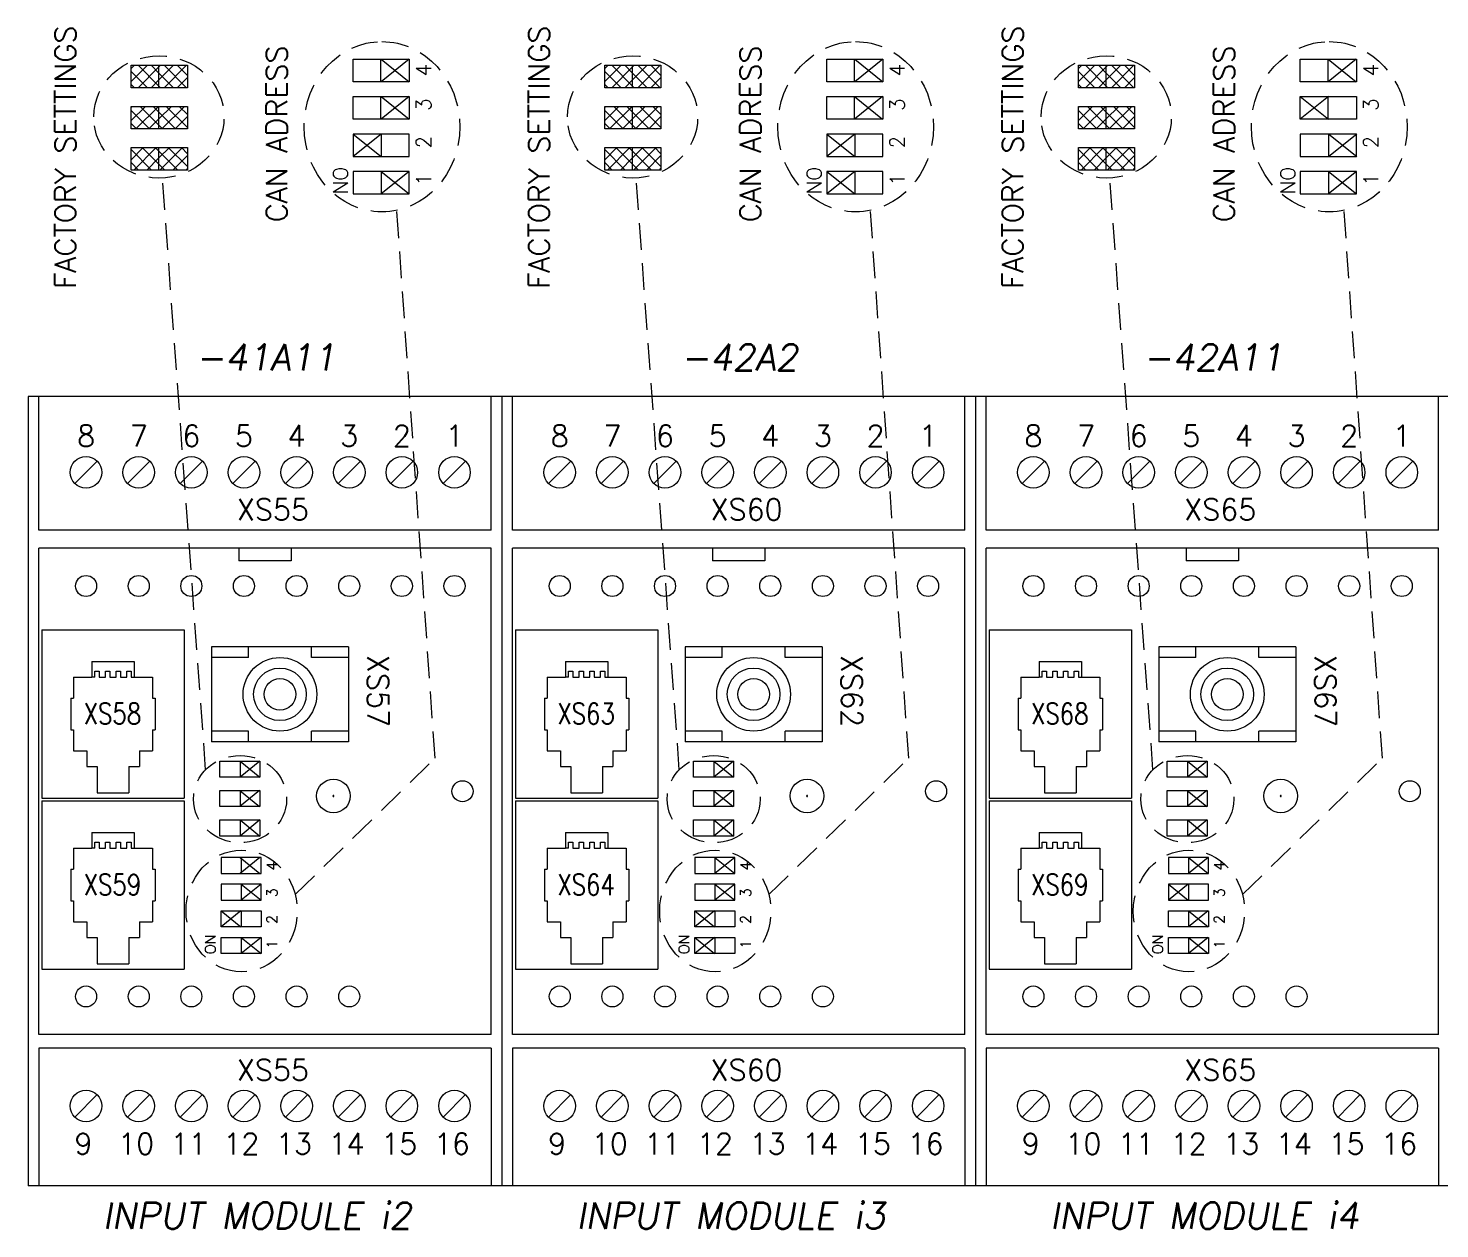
# Model space of a CAD drawing. Extents: x -2993 to 3661, y -4147 to -1441.
# Drawn here: x 510.5 to 644.6, y -3430.9 to -3316.8 of the extents above; entities that cross this region are included whole.
import ezdxf
from ezdxf.enums import TextEntityAlignment as Align

# ---------------------------------------------------------------- set-up
doc = ezdxf.new("R2010")
doc.units = 0
doc.header["$LTSCALE"] = 0.1
doc.header["$MEASUREMENT"] = 0
doc.linetypes.add('DASHED', pattern=[19.05, 12.7, -6.35])
doc.layers.get('0').update_dxf_attribs({"linetype": 'CONTINUOUS'})
doc.styles.get("Standard").update_dxf_attribs({"font": 'simplex.shx'})

msp = doc.modelspace()

# ---------------------------------------------------------------- linework, layer by layer
at = {"linetype": 'Continuous', "lineweight": 13}
for p, q in [((520.32, -3320.3), (525.65, -3320.3)), ((520.32, -3322.43), (520.32, -3320.3)), ((522.95, -3322.43), (522.95, -3320.3)), ((525.65, -3320.3), (525.65, -3322.43)), ((541.39, -3319.73), (546.73, -3319.73)), ((541.39, -3321.86), (541.39, -3319.73)), ((544.02, -3321.86), (544.02, -3319.73)), ((546.73, -3319.73), (546.73, -3321.86)), ((565.32, -3320.3), (570.65, -3320.3)), ((565.32, -3322.43), (565.32, -3320.3)), ((567.95, -3322.43), (567.95, -3320.3)), ((570.65, -3320.3), (570.65, -3322.43)), ((586.39, -3319.73), (591.73, -3319.73)), ((586.39, -3321.86), (586.39, -3319.73)), ((589.02, -3321.86), (589.02, -3319.73)), ((591.73, -3319.73), (591.73, -3321.86)), ((610.32, -3320.3), (615.65, -3320.3)), ((610.32, -3322.43), (610.32, -3320.3)), ((612.95, -3322.43), (612.95, -3320.3)), ((615.65, -3320.3), (615.65, -3322.43)), ((631.39, -3319.73), (636.73, -3319.73)), ((631.39, -3321.86), (631.39, -3319.73)), ((634.02, -3321.86), (634.02, -3319.73)), ((636.73, -3319.73), (636.73, -3321.86)), ((525.65, -3322.43), (520.32, -3322.43)), ((546.73, -3321.86), (541.39, -3321.86)), ((570.65, -3322.43), (565.32, -3322.43)), ((591.73, -3321.86), (586.39, -3321.86)), ((615.65, -3322.43), (610.32, -3322.43)), ((636.73, -3321.86), (631.39, -3321.86)), ((520.32, -3324.21), (525.65, -3324.21)), ((520.32, -3326.34), (520.32, -3324.21)), ((522.95, -3326.34), (522.95, -3324.21)), ((525.65, -3324.21), (525.65, -3326.34)), ((541.39, -3323.28), (546.73, -3323.28)), ((541.39, -3325.42), (541.39, -3323.28)), ((544.02, -3325.42), (544.02, -3323.28)), ((546.73, -3323.28), (546.73, -3325.42)), ((565.32, -3324.21), (570.65, -3324.21)), ((565.32, -3326.34), (565.32, -3324.21)), ((567.95, -3326.34), (567.95, -3324.21)), ((570.65, -3324.21), (570.65, -3326.34)), ((586.39, -3323.28), (591.73, -3323.28)), ((586.39, -3325.42), (586.39, -3323.28)), ((589.02, -3325.42), (589.02, -3323.28)), ((591.73, -3323.28), (591.73, -3325.42)), ((610.32, -3324.21), (615.65, -3324.21)), ((610.32, -3326.34), (610.32, -3324.21)), ((612.95, -3326.34), (612.95, -3324.21)), ((615.65, -3324.21), (615.65, -3326.34)), ((631.39, -3323.28), (636.73, -3323.28)), ((631.39, -3325.42), (631.39, -3323.28)), ((634.02, -3325.42), (634.02, -3323.28)), ((636.73, -3323.28), (636.73, -3325.42)), ((546.73, -3325.42), (541.39, -3325.42)), ((591.73, -3325.42), (586.39, -3325.42)), ((636.73, -3325.42), (631.39, -3325.42)), ((525.65, -3326.34), (520.32, -3326.34)), ((546.73, -3326.84), (541.39, -3326.84)), ((541.39, -3326.84), (541.39, -3328.97)), ((544.09, -3328.97), (544.09, -3326.84)), ((546.73, -3328.97), (546.73, -3326.84)), ((570.65, -3326.34), (565.32, -3326.34)), ((591.73, -3326.84), (586.39, -3326.84)), ((586.39, -3326.84), (586.39, -3328.97)), ((589.09, -3328.97), (589.09, -3326.84)), ((591.73, -3328.97), (591.73, -3326.84)), ((615.65, -3326.34), (610.32, -3326.34)), ((636.73, -3326.84), (631.39, -3326.84)), ((631.39, -3326.84), (631.39, -3328.97)), ((634.09, -3328.97), (634.09, -3326.84)), ((636.73, -3328.97), (636.73, -3326.84)), ((520.32, -3328.12), (525.65, -3328.12)), ((520.32, -3330.26), (520.32, -3328.12)), ((522.95, -3330.26), (522.95, -3328.12)), ((525.65, -3328.12), (525.65, -3330.26)), ((565.32, -3328.12), (570.65, -3328.12)), ((565.32, -3330.26), (565.32, -3328.12)), ((567.95, -3330.26), (567.95, -3328.12)), ((570.65, -3328.12), (570.65, -3330.26)), ((610.32, -3328.12), (615.65, -3328.12)), ((610.32, -3330.26), (610.32, -3328.12)), ((612.95, -3330.26), (612.95, -3328.12)), ((615.65, -3328.12), (615.65, -3330.26)), ((541.39, -3328.97), (546.73, -3328.97)), ((586.39, -3328.97), (591.73, -3328.97)), ((631.39, -3328.97), (636.73, -3328.97)), ((525.65, -3330.26), (520.32, -3330.26)), ((546.73, -3330.4), (541.39, -3330.4)), ((541.39, -3330.4), (541.39, -3332.53)), ((544.09, -3332.53), (544.09, -3330.4)), ((546.73, -3332.53), (546.73, -3330.4)), ((570.65, -3330.26), (565.32, -3330.26)), ((591.73, -3330.4), (586.39, -3330.4)), ((586.39, -3330.4), (586.39, -3332.53)), ((589.09, -3332.53), (589.09, -3330.4)), ((591.73, -3332.53), (591.73, -3330.4)), ((615.65, -3330.26), (610.32, -3330.26)), ((636.73, -3330.4), (631.39, -3330.4)), ((631.39, -3330.4), (631.39, -3332.53)), ((634.09, -3332.53), (634.09, -3330.4)), ((636.73, -3332.53), (636.73, -3330.4)), ((541.39, -3332.53), (546.73, -3332.53)), ((586.39, -3332.53), (591.73, -3332.53)), ((631.39, -3332.53), (636.73, -3332.53)), ((516.86, -3377.86), (517.27, -3377.86)), ((516.86, -3378.44), (516.86, -3377.86)), ((517.27, -3377.86), (517.27, -3378.44)), ((517.88, -3377.86), (518.29, -3377.86)), ((517.88, -3378.44), (517.88, -3377.86)), ((518.29, -3377.86), (518.29, -3378.44)), ((518.89, -3378.44), (518.89, -3377.86)), ((518.89, -3377.86), (519.3, -3377.86)), ((519.3, -3377.86), (519.3, -3378.44)), ((519.91, -3377.86), (520.32, -3377.86)), ((519.91, -3378.44), (519.91, -3377.86)), ((520.32, -3377.86), (520.32, -3378.44)), ((561.86, -3377.86), (562.27, -3377.86)), ((561.86, -3378.44), (561.86, -3377.86)), ((562.27, -3377.86), (562.27, -3378.44)), ((562.88, -3377.86), (563.29, -3377.86)), ((562.88, -3378.44), (562.88, -3377.86)), ((563.29, -3377.86), (563.29, -3378.44)), ((563.89, -3378.44), (563.89, -3377.86)), ((563.89, -3377.86), (564.3, -3377.86)), ((564.3, -3377.86), (564.3, -3378.44)), ((564.91, -3377.86), (565.32, -3377.86)), ((564.91, -3378.44), (564.91, -3377.86)), ((565.32, -3377.86), (565.32, -3378.44)), ((606.86, -3377.86), (607.27, -3377.86)), ((606.86, -3378.44), (606.86, -3377.86)), ((607.27, -3377.86), (607.27, -3378.44)), ((607.88, -3377.86), (608.29, -3377.86)), ((607.88, -3378.44), (607.88, -3377.86)), ((608.29, -3377.86), (608.29, -3378.44)), ((608.89, -3378.44), (608.89, -3377.86)), ((608.89, -3377.86), (609.3, -3377.86)), ((609.3, -3377.86), (609.3, -3378.44)), ((609.91, -3377.86), (610.32, -3377.86)), ((609.91, -3378.44), (609.91, -3377.86)), ((610.32, -3377.86), (610.32, -3378.44)), ((517.27, -3378.44), (517.88, -3378.44)), ((518.29, -3378.44), (518.89, -3378.44)), ((519.3, -3378.44), (519.91, -3378.44)), ((562.27, -3378.44), (562.88, -3378.44)), ((563.29, -3378.44), (563.89, -3378.44)), ((564.3, -3378.44), (564.91, -3378.44)), ((607.27, -3378.44), (607.88, -3378.44)), ((608.29, -3378.44), (608.89, -3378.44)), ((609.3, -3378.44), (609.91, -3378.44)), ((528.73, -3387.95), (528.73, -3386.42)), ((528.73, -3386.42), (532.54, -3386.42)), ((530.66, -3386.42), (530.66, -3387.95)), ((532.54, -3386.42), (532.54, -3387.95)), ((573.73, -3387.95), (573.73, -3386.42)), ((573.73, -3386.42), (577.54, -3386.42)), ((573.73, -3386.42), (577.54, -3386.42)), ((575.66, -3386.42), (575.66, -3387.95)), ((577.54, -3386.42), (577.54, -3387.95)), ((618.73, -3387.95), (618.73, -3386.42)), ((618.73, -3386.42), (622.54, -3386.42)), ((618.73, -3386.42), (622.54, -3386.42)), ((620.66, -3386.42), (620.66, -3387.95)), ((622.54, -3386.42), (622.54, -3387.95)), ((532.54, -3387.95), (528.73, -3387.95)), ((577.54, -3387.95), (573.73, -3387.95)), ((577.54, -3387.95), (573.73, -3387.95)), ((622.54, -3387.95), (618.73, -3387.95)), ((622.54, -3387.95), (618.73, -3387.95)), ((528.73, -3390.74), (528.73, -3389.22)), ((528.73, -3389.22), (532.54, -3389.22)), ((530.66, -3389.22), (530.66, -3390.74)), ((532.54, -3389.22), (532.54, -3390.74)), ((573.73, -3390.74), (573.73, -3389.22)), ((573.73, -3389.22), (577.54, -3389.22)), ((573.73, -3389.22), (577.54, -3389.22)), ((575.66, -3389.22), (575.66, -3390.74)), ((577.54, -3389.22), (577.54, -3390.74)), ((618.73, -3390.74), (618.73, -3389.22)), ((618.73, -3389.22), (622.54, -3389.22)), ((618.73, -3389.22), (622.54, -3389.22)), ((620.66, -3389.22), (620.66, -3390.74)), ((622.54, -3389.22), (622.54, -3390.74)), ((532.54, -3390.74), (528.73, -3390.74)), ((577.54, -3390.74), (573.73, -3390.74)), ((577.54, -3390.74), (573.73, -3390.74)), ((622.54, -3390.74), (618.73, -3390.74)), ((622.54, -3390.74), (618.73, -3390.74)), ((528.73, -3393.54), (528.73, -3392.01)), ((528.73, -3392.01), (532.54, -3392.01)), ((530.66, -3392.01), (530.66, -3393.54)), ((532.54, -3392.01), (532.54, -3393.54)), ((573.73, -3393.54), (573.73, -3392.01)), ((573.73, -3392.01), (577.54, -3392.01)), ((573.73, -3392.01), (577.54, -3392.01)), ((575.66, -3392.01), (575.66, -3393.54)), ((577.54, -3392.01), (577.54, -3393.54)), ((618.73, -3393.54), (618.73, -3392.01)), ((618.73, -3392.01), (622.54, -3392.01)), ((618.73, -3392.01), (622.54, -3392.01)), ((620.66, -3392.01), (620.66, -3393.54)), ((622.54, -3392.01), (622.54, -3393.54)), ((516.86, -3394.69), (516.86, -3394.11)), ((516.86, -3394.11), (517.27, -3394.11)), ((517.27, -3394.11), (517.27, -3394.69)), ((517.88, -3394.11), (518.29, -3394.11)), ((517.88, -3394.69), (517.88, -3394.11)), ((518.29, -3394.11), (518.29, -3394.69)), ((518.89, -3394.69), (518.89, -3394.11)), ((518.89, -3394.11), (519.3, -3394.11)), ((519.3, -3394.11), (519.3, -3394.69)), ((519.91, -3394.69), (519.91, -3394.11)), ((519.91, -3394.11), (520.32, -3394.11)), ((520.32, -3394.11), (520.32, -3394.69)), ((532.54, -3393.54), (528.73, -3393.54)), ((561.86, -3394.69), (561.86, -3394.11)), ((561.86, -3394.11), (562.27, -3394.11)), ((562.27, -3394.11), (562.27, -3394.69)), ((562.88, -3394.11), (563.29, -3394.11)), ((562.88, -3394.69), (562.88, -3394.11)), ((563.29, -3394.11), (563.29, -3394.69)), ((563.89, -3394.69), (563.89, -3394.11)), ((563.89, -3394.11), (564.3, -3394.11)), ((564.3, -3394.11), (564.3, -3394.69)), ((564.91, -3394.69), (564.91, -3394.11)), ((564.91, -3394.11), (565.32, -3394.11)), ((565.32, -3394.11), (565.32, -3394.69)), ((577.54, -3393.54), (573.73, -3393.54)), ((577.54, -3393.54), (573.73, -3393.54)), ((606.86, -3394.69), (606.86, -3394.11)), ((606.86, -3394.11), (607.27, -3394.11)), ((607.27, -3394.11), (607.27, -3394.69)), ((607.88, -3394.11), (608.29, -3394.11)), ((607.88, -3394.69), (607.88, -3394.11)), ((608.29, -3394.11), (608.29, -3394.69)), ((608.89, -3394.69), (608.89, -3394.11)), ((608.89, -3394.11), (609.3, -3394.11)), ((609.3, -3394.11), (609.3, -3394.69)), ((609.91, -3394.69), (609.91, -3394.11)), ((609.91, -3394.11), (610.32, -3394.11)), ((610.32, -3394.11), (610.32, -3394.69)), ((622.54, -3393.54), (618.73, -3393.54)), ((622.54, -3393.54), (618.73, -3393.54)), ((517.27, -3394.69), (517.88, -3394.69)), ((518.29, -3394.69), (518.89, -3394.69)), ((519.3, -3394.69), (519.91, -3394.69)), ((562.27, -3394.69), (562.88, -3394.69)), ((563.29, -3394.69), (563.89, -3394.69)), ((564.3, -3394.69), (564.91, -3394.69)), ((607.27, -3394.69), (607.88, -3394.69)), ((608.29, -3394.69), (608.89, -3394.69)), ((609.3, -3394.69), (609.91, -3394.69)), ((528.86, -3395.57), (528.86, -3397.09)), ((532.67, -3395.57), (528.86, -3395.57)), ((530.77, -3395.57), (530.77, -3397.09)), ((532.67, -3397.09), (532.67, -3395.57)), ((573.86, -3395.57), (573.86, -3397.09)), ((577.67, -3395.57), (573.86, -3395.57)), ((575.77, -3395.57), (575.77, -3397.09)), ((577.67, -3397.09), (577.67, -3395.57)), ((618.86, -3395.57), (618.86, -3397.09)), ((622.67, -3395.57), (618.86, -3395.57)), ((620.77, -3395.57), (620.77, -3397.09)), ((622.67, -3397.09), (622.67, -3395.57)), ((528.86, -3397.09), (532.67, -3397.09)), ((532.67, -3398.11), (528.86, -3398.11)), ((528.86, -3398.11), (528.86, -3399.63)), ((530.77, -3398.11), (530.77, -3399.63)), ((532.67, -3399.63), (532.67, -3398.11)), ((573.86, -3397.09), (577.67, -3397.09)), ((577.67, -3398.11), (573.86, -3398.11)), ((573.86, -3398.11), (573.86, -3399.63)), ((575.77, -3398.11), (575.77, -3399.63)), ((577.67, -3399.63), (577.67, -3398.11)), ((618.86, -3397.09), (622.67, -3397.09)), ((622.67, -3398.11), (618.86, -3398.11)), ((618.86, -3398.11), (618.86, -3399.63)), ((620.77, -3398.11), (620.77, -3399.63)), ((622.67, -3399.63), (622.67, -3398.11)), ((528.86, -3399.63), (532.67, -3399.63)), ((528.86, -3402.17), (528.86, -3400.65)), ((528.86, -3400.65), (532.67, -3400.65)), ((530.77, -3400.65), (530.77, -3402.17)), ((532.67, -3400.65), (532.67, -3402.17)), ((573.86, -3399.63), (577.67, -3399.63)), ((573.86, -3402.17), (573.86, -3400.65)), ((573.86, -3400.65), (577.67, -3400.65)), ((575.77, -3400.65), (575.77, -3402.17)), ((577.67, -3400.65), (577.67, -3402.17)), ((618.86, -3399.63), (622.67, -3399.63)), ((618.86, -3402.17), (618.86, -3400.65)), ((618.86, -3400.65), (622.67, -3400.65)), ((620.77, -3400.65), (620.77, -3402.17)), ((622.67, -3400.65), (622.67, -3402.17)), ((532.67, -3402.17), (528.86, -3402.17)), ((577.67, -3402.17), (573.86, -3402.17)), ((622.67, -3402.17), (618.86, -3402.17)), ((528.86, -3403.19), (532.67, -3403.19)), ((528.86, -3404.71), (528.86, -3403.19)), ((530.77, -3403.19), (530.77, -3404.71)), ((532.67, -3403.19), (532.67, -3404.71)), ((573.86, -3403.19), (577.67, -3403.19)), ((573.86, -3404.71), (573.86, -3403.19)), ((575.77, -3403.19), (575.77, -3404.71)), ((577.67, -3403.19), (577.67, -3404.71)), ((618.86, -3403.19), (622.67, -3403.19)), ((618.86, -3404.71), (618.86, -3403.19)), ((620.77, -3403.19), (620.77, -3404.71)), ((622.67, -3403.19), (622.67, -3404.71)), ((532.67, -3404.71), (528.86, -3404.71)), ((577.67, -3404.71), (573.86, -3404.71)), ((622.67, -3404.71), (618.86, -3404.71))]:
    msp.add_line(p, q, dxfattribs=at)
at = {"lineweight": 13}
for p, q in [((520.32, -3320.6), (520.62, -3320.3)), ((520.32, -3321.84), (521.86, -3320.3)), ((522.95, -3322.28), (520.97, -3320.3)), ((522.95, -3321.05), (522.2, -3320.3)), ((522.95, -3320.45), (523.1, -3320.3)), ((522.95, -3321.68), (524.34, -3320.3)), ((523.44, -3322.43), (525.57, -3320.3)), ((525.58, -3322.43), (523.44, -3320.3)), ((525.65, -3321.27), (524.68, -3320.3)), ((565.32, -3320.6), (565.62, -3320.3)), ((565.32, -3321.84), (566.86, -3320.3)), ((567.95, -3322.28), (565.97, -3320.3)), ((567.95, -3321.05), (567.2, -3320.3)), ((567.95, -3320.45), (568.1, -3320.3)), ((567.95, -3321.68), (569.34, -3320.3)), ((568.44, -3322.43), (570.57, -3320.3)), ((570.58, -3322.43), (568.44, -3320.3)), ((570.65, -3321.27), (569.68, -3320.3)), ((610.32, -3320.6), (610.62, -3320.3)), ((610.32, -3321.84), (611.86, -3320.3)), ((612.95, -3322.28), (610.97, -3320.3)), ((612.95, -3321.05), (612.2, -3320.3)), ((612.95, -3320.45), (613.1, -3320.3)), ((612.95, -3321.68), (614.34, -3320.3)), ((613.44, -3322.43), (615.57, -3320.3)), ((615.58, -3322.43), (613.44, -3320.3)), ((615.65, -3321.27), (614.68, -3320.3)), ((521.86, -3322.43), (520.32, -3320.89)), ((520.97, -3322.43), (522.95, -3320.45)), ((522.2, -3322.43), (522.95, -3321.68)), ((524.34, -3322.43), (522.95, -3321.05)), ((524.68, -3322.43), (525.65, -3321.46)), ((566.86, -3322.43), (565.32, -3320.89)), ((565.97, -3322.43), (567.95, -3320.45)), ((567.2, -3322.43), (567.95, -3321.68)), ((569.34, -3322.43), (567.95, -3321.05)), ((569.68, -3322.43), (570.65, -3321.46)), ((611.86, -3322.43), (610.32, -3320.89)), ((610.97, -3322.43), (612.95, -3320.45)), ((612.2, -3322.43), (612.95, -3321.68)), ((614.34, -3322.43), (612.95, -3321.05)), ((614.68, -3322.43), (615.65, -3321.46)), ((520.63, -3322.43), (520.32, -3322.13)), ((523.1, -3322.43), (522.95, -3322.28)), ((565.63, -3322.43), (565.32, -3322.13)), ((568.1, -3322.43), (567.95, -3322.28)), ((610.63, -3322.43), (610.32, -3322.13)), ((613.1, -3322.43), (612.95, -3322.28)), ((520.32, -3324.32), (520.42, -3324.21)), ((520.32, -3325.55), (521.66, -3324.21)), ((520.77, -3326.34), (522.9, -3324.21)), ((522.95, -3326), (521.17, -3324.21)), ((522.95, -3324.76), (522.4, -3324.21)), ((522.95, -3325.4), (524.14, -3324.21)), ((523.24, -3326.34), (525.37, -3324.21)), ((525.65, -3326.22), (523.64, -3324.21)), ((525.65, -3324.98), (524.88, -3324.21)), ((565.32, -3324.32), (565.42, -3324.21)), ((565.32, -3325.55), (566.66, -3324.21)), ((565.77, -3326.34), (567.9, -3324.21)), ((567.95, -3326), (566.17, -3324.21)), ((567.95, -3324.76), (567.4, -3324.21)), ((567.95, -3325.4), (569.14, -3324.21)), ((568.24, -3326.34), (570.37, -3324.21)), ((570.65, -3326.22), (568.64, -3324.21)), ((570.65, -3324.98), (569.88, -3324.21)), ((610.32, -3324.32), (610.42, -3324.21)), ((610.32, -3325.55), (611.66, -3324.21)), ((610.77, -3326.34), (612.9, -3324.21)), ((612.95, -3326), (611.17, -3324.21)), ((612.95, -3324.76), (612.4, -3324.21)), ((612.95, -3325.4), (614.14, -3324.21)), ((613.24, -3326.34), (615.37, -3324.21)), ((615.65, -3326.22), (613.64, -3324.21)), ((615.65, -3324.98), (614.88, -3324.21)), ((522.06, -3326.34), (520.32, -3324.6)), ((522, -3326.34), (522.95, -3325.4)), ((524.54, -3326.34), (522.95, -3324.76)), ((524.48, -3326.34), (525.65, -3325.17)), ((567.06, -3326.34), (565.32, -3324.6)), ((567, -3326.34), (567.95, -3325.4)), ((569.54, -3326.34), (567.95, -3324.76)), ((569.48, -3326.34), (570.65, -3325.17)), ((612.06, -3326.34), (610.32, -3324.6)), ((612, -3326.34), (612.95, -3325.4)), ((614.54, -3326.34), (612.95, -3324.76)), ((614.48, -3326.34), (615.65, -3325.17)), ((520.83, -3326.34), (520.32, -3325.84)), ((523.3, -3326.34), (522.95, -3326)), ((565.83, -3326.34), (565.32, -3325.84)), ((568.3, -3326.34), (567.95, -3326)), ((610.83, -3326.34), (610.32, -3325.84)), ((613.3, -3326.34), (612.95, -3326)), ((520.32, -3329.27), (521.46, -3328.12)), ((522.26, -3330.26), (520.32, -3328.31)), ((520.57, -3330.26), (522.7, -3328.12)), ((522.95, -3329.71), (521.37, -3328.12)), ((522.95, -3328.47), (522.6, -3328.12)), ((522.95, -3329.11), (523.94, -3328.12)), ((523.04, -3330.26), (525.18, -3328.12)), ((525.65, -3329.93), (523.84, -3328.12)), ((525.65, -3328.7), (525.08, -3328.12)), ((565.32, -3329.27), (566.46, -3328.12)), ((567.26, -3330.26), (565.32, -3328.31)), ((565.57, -3330.26), (567.7, -3328.12)), ((567.95, -3329.71), (566.37, -3328.12)), ((567.95, -3328.47), (567.6, -3328.12)), ((567.95, -3329.11), (568.94, -3328.12)), ((568.04, -3330.26), (570.18, -3328.12)), ((570.65, -3329.93), (568.84, -3328.12)), ((570.65, -3328.7), (570.08, -3328.12)), ((610.32, -3329.27), (611.46, -3328.12)), ((612.26, -3330.26), (610.32, -3328.31)), ((610.57, -3330.26), (612.7, -3328.12)), ((612.95, -3329.71), (611.37, -3328.12)), ((612.95, -3328.47), (612.6, -3328.12)), ((612.95, -3329.11), (613.94, -3328.12)), ((613.04, -3330.26), (615.18, -3328.12)), ((615.65, -3329.93), (613.84, -3328.12)), ((615.65, -3328.7), (615.08, -3328.12)), ((521.02, -3330.26), (520.32, -3329.55)), ((521.8, -3330.26), (522.95, -3329.11)), ((524.74, -3330.26), (522.95, -3328.47)), ((523.5, -3330.26), (522.95, -3329.71)), ((524.28, -3330.26), (525.65, -3328.88)), ((566.02, -3330.26), (565.32, -3329.55)), ((566.8, -3330.26), (567.95, -3329.11)), ((569.74, -3330.26), (567.95, -3328.47)), ((568.5, -3330.26), (567.95, -3329.71)), ((569.28, -3330.26), (570.65, -3328.88)), ((611.02, -3330.26), (610.32, -3329.55)), ((611.8, -3330.26), (612.95, -3329.11)), ((614.74, -3330.26), (612.95, -3328.47)), ((613.5, -3330.26), (612.95, -3329.71)), ((614.28, -3330.26), (615.65, -3328.88)), ((525.52, -3330.26), (525.65, -3330.12)), ((570.52, -3330.26), (570.65, -3330.12)), ((615.52, -3330.26), (615.65, -3330.12)), ((510.53, -3351.78), (510.53, -3426.78)), ((510.53, -3351.78), (510.53, -3426.78)), ((510.53, -3351.78), (510.53, -3426.78)), ((510.53, -3351.78), (510.53, -3426.78)), ((510.53, -3351.78), (510.53, -3426.78)), ((510.53, -3351.78), (510.53, -3426.78)), ((510.53, -3351.78), (510.53, -3426.78)), ((510.53, -3351.78), (510.53, -3426.78)), ((555.53, -3351.78), (510.53, -3351.78)), ((555.53, -3351.78), (510.53, -3351.78)), ((510.53, -3351.78), (510.53, -3426.78)), ((510.53, -3351.78), (510.53, -3426.78)), ((510.53, -3351.78), (510.53, -3426.78)), ((510.53, -3351.78), (510.53, -3426.78)), ((510.53, -3351.78), (510.53, -3426.78)), ((510.53, -3351.78), (510.53, -3426.78)), ((510.53, -3351.78), (510.53, -3426.78)), ((511.53, -3364.48), (511.53, -3351.78)), ((554.53, -3364.48), (554.53, -3351.78)), ((555.53, -3351.78), (555.53, -3426.78)), ((555.53, -3351.78), (555.53, -3426.78)), ((555.53, -3351.78), (555.53, -3426.78)), ((555.53, -3351.78), (555.53, -3426.78)), ((555.53, -3351.78), (555.53, -3426.78)), ((555.53, -3351.78), (555.53, -3426.78)), ((555.53, -3351.78), (555.53, -3426.78)), ((555.53, -3351.78), (555.53, -3426.78)), ((600.53, -3351.78), (555.53, -3351.78)), ((600.53, -3351.78), (555.53, -3351.78)), ((555.53, -3351.78), (555.53, -3426.78)), ((555.53, -3351.78), (555.53, -3426.78)), ((555.53, -3351.78), (555.53, -3426.78)), ((555.53, -3351.78), (555.53, -3426.78)), ((555.53, -3351.78), (555.53, -3426.78)), ((555.53, -3351.78), (555.53, -3426.78)), ((555.53, -3351.78), (555.53, -3426.78)), ((556.53, -3364.48), (556.53, -3351.78)), ((599.53, -3364.48), (599.53, -3351.78)), ((600.53, -3351.78), (600.53, -3426.78)), ((600.53, -3351.78), (600.53, -3426.78)), ((600.53, -3351.78), (600.53, -3426.78)), ((600.53, -3351.78), (600.53, -3426.78)), ((600.53, -3351.78), (600.53, -3426.78)), ((600.53, -3351.78), (600.53, -3426.78)), ((600.53, -3351.78), (600.53, -3426.78)), ((600.53, -3351.78), (600.53, -3426.78)), ((645.53, -3351.78), (600.53, -3351.78)), ((645.53, -3351.78), (600.53, -3351.78)), ((600.53, -3351.78), (600.53, -3426.78)), ((600.53, -3351.78), (600.53, -3426.78)), ((600.53, -3351.78), (600.53, -3426.78)), ((600.53, -3351.78), (600.53, -3426.78)), ((600.53, -3351.78), (600.53, -3426.78)), ((600.53, -3351.78), (600.53, -3426.78)), ((600.53, -3351.78), (600.53, -3426.78)), ((601.53, -3364.48), (601.53, -3351.78)), ((644.53, -3364.48), (644.53, -3351.78)), ((517.09, -3357.91), (514.97, -3360.04)), ((522.09, -3357.91), (519.97, -3360.04)), ((527.09, -3357.91), (524.97, -3360.04)), ((532.09, -3357.91), (529.97, -3360.04)), ((537.09, -3357.91), (534.97, -3360.04)), ((542.09, -3357.91), (539.97, -3360.04)), ((547.09, -3357.91), (544.97, -3360.04)), ((552.09, -3357.91), (549.97, -3360.04)), ((562.09, -3357.91), (559.97, -3360.04)), ((567.09, -3357.91), (564.97, -3360.04)), ((572.09, -3357.91), (569.97, -3360.04)), ((577.09, -3357.91), (574.97, -3360.04)), ((582.09, -3357.91), (579.97, -3360.04)), ((587.09, -3357.91), (584.97, -3360.04)), ((592.09, -3357.91), (589.97, -3360.04)), ((597.09, -3357.91), (594.97, -3360.04)), ((607.09, -3357.91), (604.97, -3360.04)), ((612.09, -3357.91), (609.97, -3360.04)), ((617.09, -3357.91), (614.97, -3360.04)), ((622.09, -3357.91), (619.97, -3360.04)), ((627.09, -3357.91), (624.97, -3360.04)), ((632.09, -3357.91), (629.97, -3360.04)), ((637.09, -3357.91), (634.97, -3360.04)), ((642.09, -3357.91), (639.97, -3360.04)), ((510.53, -3364.03), (510.53, -3414.53)), ((554.53, -3364.48), (511.53, -3364.48)), ((555.53, -3364.03), (555.53, -3414.53)), ((599.53, -3364.48), (556.53, -3364.48)), ((600.53, -3364.03), (600.53, -3414.53)), ((644.53, -3364.48), (601.53, -3364.48)), ((554.53, -3366.18), (511.53, -3366.18)), ((511.53, -3412.38), (511.53, -3366.18)), ((530.53, -3366.18), (530.53, -3367.38)), ((535.53, -3366.18), (535.53, -3367.38)), ((554.53, -3412.38), (554.53, -3366.18)), ((599.53, -3366.18), (556.53, -3366.18)), ((556.53, -3412.38), (556.53, -3366.18)), ((575.53, -3366.18), (575.53, -3367.38)), ((580.53, -3366.18), (580.53, -3367.38)), ((599.53, -3412.38), (599.53, -3366.18)), ((644.53, -3366.18), (601.53, -3366.18)), ((601.53, -3412.38), (601.53, -3366.18)), ((620.53, -3366.18), (620.53, -3367.38)), ((625.53, -3366.18), (625.53, -3367.38)), ((644.53, -3412.38), (644.53, -3366.18)), ((535.53, -3367.38), (530.53, -3367.38)), ((580.53, -3367.38), (575.53, -3367.38)), ((625.53, -3367.38), (620.53, -3367.38)), ((511.84, -3373.94), (525.34, -3373.94)), ((511.84, -3373.94), (511.84, -3389.94)), ((525.34, -3373.94), (525.34, -3389.94)), ((556.84, -3373.94), (570.34, -3373.94)), ((556.84, -3373.94), (556.84, -3389.94)), ((570.34, -3373.94), (570.34, -3389.94)), ((601.84, -3373.94), (615.34, -3373.94)), ((601.84, -3373.94), (601.84, -3389.94)), ((615.34, -3373.94), (615.34, -3389.94)), ((540.95, -3375.57), (527.95, -3375.57)), ((527.95, -3375.57), (527.95, -3384.57)), ((531.45, -3376.57), (527.95, -3376.57)), ((531.45, -3376.57), (531.45, -3375.57)), ((537.45, -3376.57), (537.45, -3375.57)), ((540.95, -3376.57), (537.45, -3376.57)), ((540.95, -3375.57), (540.95, -3384.57)), ((585.95, -3375.57), (572.95, -3375.57)), ((572.95, -3375.57), (572.95, -3384.57)), ((576.45, -3376.57), (572.95, -3376.57)), ((576.45, -3376.57), (576.45, -3375.57)), ((582.45, -3376.57), (582.45, -3375.57)), ((585.95, -3376.57), (582.45, -3376.57)), ((585.95, -3375.57), (585.95, -3384.57)), ((630.95, -3375.57), (617.95, -3375.57)), ((617.95, -3375.57), (617.95, -3384.57)), ((621.45, -3376.57), (617.95, -3376.57)), ((621.45, -3376.57), (621.45, -3375.57)), ((627.45, -3376.57), (627.45, -3375.57)), ((630.95, -3376.57), (627.45, -3376.57)), ((630.95, -3375.57), (630.95, -3384.57)), ((516.59, -3376.94), (520.59, -3376.94)), ((516.59, -3376.94), (516.59, -3378.44)), ((520.59, -3376.94), (520.59, -3378.44)), ((561.59, -3376.94), (565.59, -3376.94)), ((561.59, -3376.94), (561.59, -3378.44)), ((565.59, -3376.94), (565.59, -3378.44)), ((606.59, -3376.94), (610.59, -3376.94)), ((606.59, -3376.94), (606.59, -3378.44)), ((610.59, -3376.94), (610.59, -3378.44)), ((514.84, -3378.44), (516.59, -3378.44)), ((514.84, -3378.44), (514.84, -3380.44)), ((516.86, -3378.44), (516.59, -3378.44)), ((520.32, -3378.44), (520.59, -3378.44)), ((520.59, -3378.44), (522.34, -3378.44)), ((522.34, -3378.44), (522.34, -3380.44)), ((559.84, -3378.44), (561.59, -3378.44)), ((559.84, -3378.44), (559.84, -3380.44)), ((561.86, -3378.44), (561.59, -3378.44)), ((565.32, -3378.44), (565.59, -3378.44)), ((565.59, -3378.44), (567.34, -3378.44)), ((567.34, -3378.44), (567.34, -3380.44)), ((604.84, -3378.44), (606.59, -3378.44)), ((604.84, -3378.44), (604.84, -3380.44)), ((606.86, -3378.44), (606.59, -3378.44)), ((610.32, -3378.44), (610.59, -3378.44)), ((610.59, -3378.44), (612.34, -3378.44)), ((612.34, -3378.44), (612.34, -3380.44)), ((514.59, -3380.44), (514.84, -3380.44)), ((514.59, -3380.44), (514.59, -3383.44)), ((522.34, -3380.44), (522.59, -3380.44)), ((522.59, -3380.44), (522.59, -3383.44)), ((559.59, -3380.44), (559.84, -3380.44)), ((559.59, -3380.44), (559.59, -3383.44)), ((567.34, -3380.44), (567.59, -3380.44)), ((567.59, -3380.44), (567.59, -3383.44)), ((604.59, -3380.44), (604.84, -3380.44)), ((604.59, -3380.44), (604.59, -3383.44)), ((612.34, -3380.44), (612.59, -3380.44)), ((612.59, -3380.44), (612.59, -3383.44)), ((514.59, -3383.44), (514.84, -3383.44)), ((514.84, -3383.44), (514.84, -3385.44)), ((522.34, -3383.44), (522.59, -3383.44)), ((522.34, -3383.44), (522.34, -3385.44)), ((559.59, -3383.44), (559.84, -3383.44)), ((559.84, -3383.44), (559.84, -3385.44)), ((567.34, -3383.44), (567.59, -3383.44)), ((567.34, -3383.44), (567.34, -3385.44)), ((604.59, -3383.44), (604.84, -3383.44)), ((604.84, -3383.44), (604.84, -3385.44)), ((612.34, -3383.44), (612.59, -3383.44)), ((612.34, -3383.44), (612.34, -3385.44)), ((531.45, -3383.57), (527.95, -3383.57)), ((540.95, -3384.57), (527.95, -3384.57)), ((531.45, -3384.57), (531.45, -3383.57)), ((540.95, -3383.57), (537.45, -3383.57)), ((537.45, -3384.57), (537.45, -3383.57)), ((576.45, -3383.57), (572.95, -3383.57)), ((585.95, -3384.57), (572.95, -3384.57)), ((576.45, -3384.57), (576.45, -3383.57)), ((585.95, -3383.57), (582.45, -3383.57)), ((582.45, -3384.57), (582.45, -3383.57)), ((621.45, -3383.57), (617.95, -3383.57)), ((630.95, -3384.57), (617.95, -3384.57)), ((621.45, -3384.57), (621.45, -3383.57)), ((630.95, -3383.57), (627.45, -3383.57)), ((627.45, -3384.57), (627.45, -3383.57)), ((514.84, -3385.44), (516.09, -3385.44)), ((516.09, -3385.44), (516.09, -3386.94)), ((521.09, -3385.44), (521.09, -3386.94)), ((521.09, -3385.44), (522.34, -3385.44)), ((559.84, -3385.44), (561.09, -3385.44)), ((561.09, -3385.44), (561.09, -3386.94)), ((566.09, -3385.44), (566.09, -3386.94)), ((566.09, -3385.44), (567.34, -3385.44)), ((604.84, -3385.44), (606.09, -3385.44)), ((606.09, -3385.44), (606.09, -3386.94)), ((611.09, -3385.44), (611.09, -3386.94)), ((611.09, -3385.44), (612.34, -3385.44)), ((516.09, -3386.94), (517.09, -3386.94)), ((517.09, -3386.94), (517.09, -3389.44)), ((520.09, -3386.94), (520.09, -3389.44)), ((520.09, -3386.94), (521.09, -3386.94)), ((561.09, -3386.94), (562.09, -3386.94)), ((562.09, -3386.94), (562.09, -3389.44)), ((565.09, -3386.94), (565.09, -3389.44)), ((565.09, -3386.94), (566.09, -3386.94)), ((606.09, -3386.94), (607.09, -3386.94)), ((607.09, -3386.94), (607.09, -3389.44)), ((610.09, -3386.94), (610.09, -3389.44)), ((610.09, -3386.94), (611.09, -3386.94)), ((511.84, -3389.94), (525.34, -3389.94)), ((517.09, -3389.44), (520.09, -3389.44)), ((556.84, -3389.94), (570.34, -3389.94)), ((562.09, -3389.44), (565.09, -3389.44)), ((601.84, -3389.94), (615.34, -3389.94)), ((607.09, -3389.44), (610.09, -3389.44)), ((511.84, -3390.19), (511.84, -3406.19)), ((511.84, -3390.19), (525.34, -3390.19)), ((525.34, -3390.19), (525.34, -3406.19)), ((556.84, -3390.19), (556.84, -3406.19)), ((556.84, -3390.19), (570.34, -3390.19)), ((570.34, -3390.19), (570.34, -3406.19)), ((601.84, -3390.19), (601.84, -3406.19)), ((601.84, -3390.19), (615.34, -3390.19)), ((615.34, -3390.19), (615.34, -3406.19)), ((516.59, -3393.19), (520.59, -3393.19)), ((516.59, -3393.19), (516.59, -3394.69)), ((520.59, -3393.19), (520.59, -3394.69)), ((561.59, -3393.19), (565.59, -3393.19)), ((561.59, -3393.19), (561.59, -3394.69)), ((565.59, -3393.19), (565.59, -3394.69)), ((606.59, -3393.19), (610.59, -3393.19)), ((606.59, -3393.19), (606.59, -3394.69)), ((610.59, -3393.19), (610.59, -3394.69)), ((514.84, -3394.69), (514.84, -3396.69)), ((514.84, -3394.69), (516.59, -3394.69)), ((516.86, -3394.69), (516.59, -3394.69)), ((520.32, -3394.69), (520.59, -3394.69)), ((520.59, -3394.69), (522.34, -3394.69)), ((522.34, -3394.69), (522.34, -3396.69)), ((559.84, -3394.69), (559.84, -3396.69)), ((559.84, -3394.69), (561.59, -3394.69)), ((561.86, -3394.69), (561.59, -3394.69)), ((565.32, -3394.69), (565.59, -3394.69)), ((565.59, -3394.69), (567.34, -3394.69)), ((567.34, -3394.69), (567.34, -3396.69)), ((604.84, -3394.69), (604.84, -3396.69)), ((604.84, -3394.69), (606.59, -3394.69)), ((606.86, -3394.69), (606.59, -3394.69)), ((610.32, -3394.69), (610.59, -3394.69)), ((610.59, -3394.69), (612.34, -3394.69)), ((612.34, -3394.69), (612.34, -3396.69)), ((514.59, -3396.69), (514.59, -3399.69)), ((514.59, -3396.69), (514.84, -3396.69)), ((522.34, -3396.69), (522.59, -3396.69)), ((522.59, -3396.69), (522.59, -3399.69)), ((559.59, -3396.69), (559.59, -3399.69)), ((559.59, -3396.69), (559.84, -3396.69)), ((567.34, -3396.69), (567.59, -3396.69)), ((567.59, -3396.69), (567.59, -3399.69)), ((604.59, -3396.69), (604.59, -3399.69)), ((604.59, -3396.69), (604.84, -3396.69)), ((612.34, -3396.69), (612.59, -3396.69)), ((612.59, -3396.69), (612.59, -3399.69)), ((514.59, -3399.69), (514.84, -3399.69)), ((514.84, -3399.69), (514.84, -3401.69)), ((522.34, -3399.69), (522.34, -3401.69)), ((522.34, -3399.69), (522.59, -3399.69)), ((559.59, -3399.69), (559.84, -3399.69)), ((559.84, -3399.69), (559.84, -3401.69)), ((567.34, -3399.69), (567.34, -3401.69)), ((567.34, -3399.69), (567.59, -3399.69)), ((604.59, -3399.69), (604.84, -3399.69)), ((604.84, -3399.69), (604.84, -3401.69)), ((612.34, -3399.69), (612.34, -3401.69)), ((612.34, -3399.69), (612.59, -3399.69)), ((514.84, -3401.69), (516.09, -3401.69)), ((516.09, -3401.69), (516.09, -3403.19)), ((521.09, -3401.69), (521.09, -3403.19)), ((521.09, -3401.69), (522.34, -3401.69)), ((559.84, -3401.69), (561.09, -3401.69)), ((561.09, -3401.69), (561.09, -3403.19)), ((566.09, -3401.69), (566.09, -3403.19)), ((566.09, -3401.69), (567.34, -3401.69)), ((604.84, -3401.69), (606.09, -3401.69)), ((606.09, -3401.69), (606.09, -3403.19)), ((611.09, -3401.69), (611.09, -3403.19)), ((611.09, -3401.69), (612.34, -3401.69)), ((516.09, -3403.19), (517.09, -3403.19)), ((517.09, -3403.19), (517.09, -3405.69)), ((520.09, -3403.19), (520.09, -3405.69)), ((520.09, -3403.19), (521.09, -3403.19)), ((561.09, -3403.19), (562.09, -3403.19)), ((562.09, -3403.19), (562.09, -3405.69)), ((565.09, -3403.19), (565.09, -3405.69)), ((565.09, -3403.19), (566.09, -3403.19)), ((606.09, -3403.19), (607.09, -3403.19)), ((607.09, -3403.19), (607.09, -3405.69)), ((610.09, -3403.19), (610.09, -3405.69)), ((610.09, -3403.19), (611.09, -3403.19)), ((511.84, -3406.19), (525.34, -3406.19)), ((517.09, -3405.69), (520.09, -3405.69)), ((556.84, -3406.19), (570.34, -3406.19)), ((562.09, -3405.69), (565.09, -3405.69)), ((601.84, -3406.19), (615.34, -3406.19)), ((607.09, -3405.69), (610.09, -3405.69)), ((554.53, -3412.38), (511.53, -3412.38)), ((599.53, -3412.38), (556.53, -3412.38)), ((644.53, -3412.38), (601.53, -3412.38)), ((554.53, -3413.68), (511.53, -3413.68)), ((511.53, -3413.68), (511.53, -3426.78)), ((554.53, -3413.68), (554.53, -3426.78)), ((599.53, -3413.68), (556.53, -3413.68)), ((556.53, -3413.68), (556.53, -3426.78)), ((599.53, -3413.68), (599.53, -3426.78)), ((644.53, -3413.68), (601.53, -3413.68)), ((601.53, -3413.68), (601.53, -3426.78)), ((644.53, -3413.68), (644.53, -3426.78)), ((517.09, -3418.11), (514.97, -3420.24)), ((522.09, -3418.11), (519.97, -3420.24)), ((527.09, -3418.11), (524.97, -3420.24)), ((532.09, -3418.11), (529.97, -3420.24)), ((537.09, -3418.11), (534.97, -3420.24)), ((542.09, -3418.11), (539.97, -3420.24)), ((547.09, -3418.11), (544.97, -3420.24)), ((552.09, -3418.11), (549.97, -3420.24)), ((562.09, -3418.11), (559.97, -3420.24)), ((567.09, -3418.11), (564.97, -3420.24)), ((572.09, -3418.11), (569.97, -3420.24)), ((577.09, -3418.11), (574.97, -3420.24)), ((582.09, -3418.11), (579.97, -3420.24)), ((587.09, -3418.11), (584.97, -3420.24)), ((592.09, -3418.11), (589.97, -3420.24)), ((597.09, -3418.11), (594.97, -3420.24)), ((607.09, -3418.11), (604.97, -3420.24)), ((612.09, -3418.11), (609.97, -3420.24)), ((617.09, -3418.11), (614.97, -3420.24)), ((622.09, -3418.11), (619.97, -3420.24)), ((627.09, -3418.11), (624.97, -3420.24)), ((632.09, -3418.11), (629.97, -3420.24)), ((637.09, -3418.11), (634.97, -3420.24)), ((642.09, -3418.11), (639.97, -3420.24)), ((555.53, -3426.78), (510.53, -3426.78)), ((555.53, -3426.78), (554.53, -3426.78)), ((600.53, -3426.78), (555.53, -3426.78)), ((600.53, -3426.78), (599.53, -3426.78)), ((645.53, -3426.78), (600.53, -3426.78)), ((645.53, -3426.78), (644.53, -3426.78))]:
    msp.add_line(p, q, dxfattribs=at)
at = {"color": 7, "lineweight": 13}
for p, q in [((546.73, -3319.73), (544.06, -3321.86)), ((544.06, -3319.73), (546.73, -3321.86)), ((591.73, -3319.73), (589.06, -3321.86)), ((589.06, -3319.73), (591.73, -3321.86)), ((636.69, -3319.73), (634.02, -3321.86)), ((634.02, -3319.73), (636.69, -3321.86)), ((546.73, -3323.28), (544.06, -3325.42)), ((544.06, -3323.28), (546.73, -3325.42)), ((591.69, -3323.28), (589.02, -3325.42)), ((589.02, -3323.28), (591.69, -3325.42)), ((634.06, -3323.28), (631.39, -3325.42)), ((631.39, -3323.28), (634.06, -3325.42)), ((544.06, -3326.84), (541.39, -3328.97)), ((541.39, -3326.84), (544.06, -3328.97)), ((589.06, -3326.84), (586.39, -3328.97)), ((586.39, -3326.84), (589.06, -3328.97)), ((636.76, -3326.84), (634.09, -3328.97)), ((634.09, -3326.84), (636.76, -3328.97)), ((546.73, -3330.4), (544.06, -3332.53)), ((544.06, -3330.4), (546.73, -3332.53)), ((589.06, -3330.4), (586.39, -3332.53)), ((586.39, -3330.4), (589.06, -3332.53)), ((636.73, -3330.4), (634.06, -3332.53)), ((634.06, -3330.4), (636.73, -3332.53)), ((530.66, -3386.42), (532.54, -3387.95)), ((532.54, -3386.42), (530.66, -3387.95)), ((575.66, -3386.42), (577.54, -3387.95)), ((577.54, -3386.42), (575.66, -3387.95)), ((620.66, -3386.42), (622.54, -3387.95)), ((622.54, -3386.42), (620.66, -3387.95)), ((530.64, -3389.22), (532.52, -3390.74)), ((532.52, -3389.22), (530.64, -3390.74)), ((575.64, -3389.22), (577.52, -3390.74)), ((577.52, -3389.22), (575.64, -3390.74)), ((620.64, -3389.22), (622.52, -3390.74)), ((622.52, -3389.22), (620.64, -3390.74)), ((530.66, -3392.01), (532.54, -3393.54)), ((532.54, -3392.01), (530.66, -3393.54)), ((575.66, -3392.01), (577.54, -3393.54)), ((577.54, -3392.01), (575.66, -3393.54)), ((620.66, -3392.01), (622.54, -3393.54)), ((622.54, -3392.01), (620.66, -3393.54)), ((530.66, -3395.57), (532.54, -3397.09)), ((532.54, -3395.57), (530.66, -3397.09)), ((575.77, -3395.57), (577.65, -3397.09)), ((577.65, -3395.57), (575.77, -3397.09)), ((620.77, -3395.57), (622.65, -3397.09)), ((622.65, -3395.57), (620.77, -3397.09)), ((530.77, -3398.11), (532.65, -3399.63)), ((532.65, -3398.11), (530.77, -3399.63)), ((575.77, -3398.11), (577.65, -3399.63)), ((577.65, -3398.11), (575.77, -3399.63)), ((618.86, -3398.11), (620.74, -3399.63)), ((620.74, -3398.11), (618.86, -3399.63)), ((528.86, -3400.65), (530.74, -3402.17)), ((530.74, -3400.65), (528.86, -3402.17)), ((573.86, -3400.65), (575.74, -3402.17)), ((575.74, -3400.65), (573.86, -3402.17)), ((620.77, -3400.65), (622.65, -3402.17)), ((622.65, -3400.65), (620.77, -3402.17)), ((530.77, -3403.19), (532.65, -3404.71)), ((532.65, -3403.19), (530.77, -3404.71)), ((573.86, -3403.19), (575.74, -3404.71)), ((575.74, -3403.19), (573.86, -3404.71)), ((620.77, -3403.19), (622.65, -3404.71)), ((622.65, -3403.19), (620.77, -3404.71))]:
    msp.add_line(p, q, dxfattribs=at)
at = {"linetype": 'DASHED', "lineweight": 13, "ltscale": 2}
for p, q in [((527.39, -3387.23), (523.29, -3331.01)), ((572.39, -3387.23), (568.29, -3331.01)), ((617.39, -3387.23), (613.29, -3331.01)), ((549.19, -3386.13), (545.55, -3334.08)), ((594.19, -3386.13), (590.55, -3334.08)), ((639.19, -3386.13), (635.55, -3334.08)), ((535.9, -3399.09), (549.19, -3386.13)), ((580.9, -3399.09), (594.19, -3386.13)), ((625.9, -3399.09), (639.19, -3386.13))]:
    msp.add_line(p, q, dxfattribs=at)
at = {"lineweight": 13}
for centre, radius in [((516.03, -3358.98), 1.5), ((521.03, -3358.98), 1.5), ((526.03, -3358.98), 1.5), ((531.03, -3358.98), 1.5), ((536.03, -3358.98), 1.5), ((541.03, -3358.98), 1.5), ((546.03, -3358.98), 1.5), ((551.03, -3358.98), 1.5), ((561.03, -3358.98), 1.5), ((566.03, -3358.98), 1.5), ((571.03, -3358.98), 1.5), ((576.03, -3358.98), 1.5), ((581.03, -3358.98), 1.5), ((586.03, -3358.98), 1.5), ((591.03, -3358.98), 1.5), ((596.03, -3358.98), 1.5), ((606.03, -3358.98), 1.5), ((611.03, -3358.98), 1.5), ((616.03, -3358.98), 1.5), ((621.03, -3358.98), 1.5), ((626.03, -3358.98), 1.5), ((631.03, -3358.98), 1.5), ((636.03, -3358.98), 1.5), ((641.03, -3358.98), 1.5), ((516.03, -3369.78), 1), ((521.03, -3369.78), 1), ((526.03, -3369.78), 1), ((531.03, -3369.78), 1), ((536.03, -3369.78), 1), ((541.03, -3369.78), 1), ((546.03, -3369.78), 1), ((551.03, -3369.78), 1), ((561.03, -3369.78), 1), ((566.03, -3369.78), 1), ((571.03, -3369.78), 1), ((576.03, -3369.78), 1), ((581.03, -3369.78), 1), ((586.03, -3369.78), 1), ((591.03, -3369.78), 1), ((596.03, -3369.78), 1), ((606.03, -3369.78), 1), ((611.03, -3369.78), 1), ((616.03, -3369.78), 1), ((621.03, -3369.78), 1), ((626.03, -3369.78), 1), ((631.03, -3369.78), 1), ((636.03, -3369.78), 1), ((641.03, -3369.78), 1), ((534.45, -3380.07), 2.5), ((579.45, -3380.07), 2.5), ((624.45, -3380.07), 2.5), ((539.53, -3389.73), 1.6), ((551.79, -3389.28), 1), ((584.53, -3389.73), 1.6), ((596.79, -3389.28), 1), ((629.53, -3389.73), 1.6), ((641.79, -3389.28), 1), ((516.03, -3408.78), 1), ((521.03, -3408.78), 1), ((526.03, -3408.78), 1), ((531.03, -3408.78), 1), ((536.03, -3408.78), 1), ((541.03, -3408.78), 1), ((561.03, -3408.78), 1), ((566.03, -3408.78), 1), ((571.03, -3408.78), 1), ((576.03, -3408.78), 1), ((581.03, -3408.78), 1), ((586.03, -3408.78), 1), ((606.03, -3408.78), 1), ((611.03, -3408.78), 1), ((616.03, -3408.78), 1), ((621.03, -3408.78), 1), ((626.03, -3408.78), 1), ((631.03, -3408.78), 1), ((516.03, -3419.18), 1.5), ((521.03, -3419.18), 1.5), ((526.03, -3419.18), 1.5), ((531.03, -3419.18), 1.5), ((536.03, -3419.18), 1.5), ((541.03, -3419.18), 1.5), ((546.03, -3419.18), 1.5), ((551.03, -3419.18), 1.5), ((561.03, -3419.18), 1.5), ((566.03, -3419.18), 1.5), ((571.03, -3419.18), 1.5), ((576.03, -3419.18), 1.5), ((581.03, -3419.18), 1.5), ((586.03, -3419.18), 1.5), ((591.03, -3419.18), 1.5), ((596.03, -3419.18), 1.5), ((606.03, -3419.18), 1.5), ((611.03, -3419.18), 1.5), ((616.03, -3419.18), 1.5), ((621.03, -3419.18), 1.5), ((626.03, -3419.18), 1.5), ((631.03, -3419.18), 1.5), ((636.03, -3419.18), 1.5), ((641.03, -3419.18), 1.5)]:
    msp.add_circle(centre, radius, dxfattribs=at)
at = {"linetype": 'Continuous', "lineweight": 13}
for centre, radius in [((534.45, -3380.07), 3.5), ((579.45, -3380.07), 3.5), ((624.45, -3380.07), 3.5), ((534.45, -3380.07), 1.5), ((579.45, -3380.07), 1.5), ((624.45, -3380.07), 1.5)]:
    msp.add_circle(centre, radius, dxfattribs=at)
at = {"lineweight": 13}
for centre, start, end in [((539.53, -3389.73), 0, 180), ((539.53, -3389.73), 180, 0), ((584.53, -3389.73), 0, 180), ((584.53, -3389.73), 180, 0), ((629.53, -3389.73), 0, 180), ((629.53, -3389.73), 180, 0)]:
    msp.add_arc(centre, 0.05, start, end, dxfattribs=at)
at = {"linetype": 'DASHED', "lineweight": 13, "ltscale": 2}
for centre, major_axis, ratio in [((544.14, -3326.14), (0, 8.09), 0.914373), ((589.14, -3326.14), (0, 8.09), 0.914373), ((634.14, -3326.14), (0, 8.09), 0.914373), ((522.95, -3325.21), (-6.19, 0.01), 0.938062), ((567.95, -3325.21), (-6.19, 0.01), 0.938062), ((612.95, -3325.21), (-6.19, 0.01), 0.938062), ((530.66, -3390.03), (4.42, -0.01), 0.938062), ((575.66, -3390.03), (4.42, -0.01), 0.938062), ((620.66, -3390.03), (4.42, -0.01), 0.938062), ((530.81, -3400.66), (0, -5.78), 0.914373), ((575.81, -3400.66), (0, -5.78), 0.914373), ((620.81, -3400.66), (0, -5.78), 0.914373)]:
    msp.add_ellipse(centre, major_axis=major_axis, ratio=ratio, dxfattribs=at)

# ---------------------------------------------------------------- texts
at = {"lineweight": 13, "text_generation_flag": 6}
for s, p in [('FACTORY SETTINGS', (515.05, -3341.55)), ('FACTORY SETTINGS', (560.05, -3341.55)), ('FACTORY SETTINGS', (605.05, -3341.55)), ('CAN ADRESS', (535.14, -3335.21)), ('CAN ADRESS', (580.14, -3335.21)), ('CAN ADRESS', (625.14, -3335.21))]:
    msp.add_text(s, height=2, rotation=270, dxfattribs=at).set_placement(p)
at = {"linetype": 'Continuous', "lineweight": 13, "text_generation_flag": 6}
for s, p in [('4', (548.8, -3321.36)), ('4', (593.8, -3321.36)), ('4', (638.8, -3321.36)), ('3', (548.8, -3324.65)), ('3', (593.8, -3324.65)), ('3', (638.8, -3324.65)), ('2', (548.8, -3328.21)), ('2', (593.8, -3328.21)), ('2', (638.8, -3328.21)), ('1', (548.8, -3331.76)), ('1', (593.8, -3331.76)), ('1', (638.8, -3331.76))]:
    msp.add_text(s, height=1.4, rotation=270, dxfattribs=at).set_placement(p)
at = {"linetype": 'Continuous', "lineweight": 13}
for s, height, rotation, p in [('ON', 1.4, 270, (539.5, -3329.95)), ('ON', 1.4, 270, (584.5, -3329.95)), ('ON', 1.4, 270, (629.5, -3329.95)), ('4', 1, 90, (534.2, -3396.81)), ('4', 1, 90, (579.2, -3396.81)), ('4', 1, 90, (624.2, -3396.81)), ('3', 1, 90, (534.2, -3399.35)), ('3', 1, 90, (579.2, -3399.35)), ('3', 1, 90, (624.2, -3399.35)), ('2', 1, 90, (534.2, -3401.89)), ('2', 1, 90, (579.2, -3401.89)), ('2', 1, 90, (624.2, -3401.89)), ('ON', 1, 90, (528.34, -3404.76)), ('ON', 1, 90, (573.34, -3404.76)), ('ON', 1, 90, (618.34, -3404.76)), ('1', 1, 90, (534.2, -3404.24)), ('1', 1, 90, (579.2, -3404.24)), ('1', 1, 90, (624.2, -3404.24))]:
    msp.add_text(s, height=height, rotation=rotation, dxfattribs=at).set_placement(p)
at = {"lineweight": 13, "oblique": 10, "text_generation_flag": 6}
for s, p in [('-41A11', (533.09, -3349.31)), ('-42A2', (578.09, -3349.31)), ('-42A11', (623.09, -3349.31)), ('INPUT MODULE i2', (532.28, -3430.85)), ('INPUT MODULE i3', (577.28, -3430.85)), ('INPUT MODULE i4', (622.28, -3430.85))]:
    msp.add_text(s, height=2.5, rotation=180, dxfattribs=at).set_placement(p, align=Align.CENTER)
at = {"lineweight": 13, "text_generation_flag": 6}
for s, p in [('8', (516.03, -3356.51)), ('7', (521.03, -3356.51)), ('6', (526.03, -3356.51)), ('5', (531.03, -3356.51)), ('4', (536.03, -3356.51)), ('3', (541.03, -3356.51)), ('2', (546.03, -3356.51)), ('1', (551.03, -3356.51)), ('8', (561.03, -3356.51)), ('7', (566.03, -3356.51)), ('6', (571.03, -3356.51)), ('5', (576.03, -3356.51)), ('4', (581.03, -3356.51)), ('3', (586.03, -3356.51)), ('2', (591.03, -3356.51)), ('1', (596.03, -3356.51)), ('8', (606.03, -3356.51)), ('7', (611.03, -3356.51)), ('6', (616.03, -3356.51)), ('5', (621.03, -3356.51)), ('4', (626.03, -3356.51)), ('3', (631.03, -3356.51)), ('2', (636.03, -3356.51)), ('1', (641.03, -3356.51)), ('XS55', (533.78, -3363.51)), ('XS60', (578.78, -3363.51)), ('XS65', (623.78, -3363.51)), ('XS55', (533.78, -3416.76)), ('XS60', (578.78, -3416.76)), ('XS65', (623.78, -3416.76)), ('9', (515.78, -3423.78)), ('10', (520.78, -3423.78)), ('11', (525.78, -3423.78)), ('12', (530.78, -3423.78)), ('13', (535.78, -3423.78)), ('14', (540.78, -3423.78)), ('15', (545.78, -3423.78)), ('16', (550.78, -3423.78)), ('9', (560.78, -3423.78)), ('10', (565.78, -3423.78)), ('11', (570.78, -3423.78)), ('12', (575.78, -3423.78)), ('13', (580.78, -3423.78)), ('14', (585.78, -3423.78)), ('15', (590.78, -3423.78)), ('16', (595.78, -3423.78)), ('9', (605.78, -3423.78)), ('10', (610.78, -3423.78)), ('11', (615.78, -3423.78)), ('12', (620.78, -3423.78)), ('13', (625.78, -3423.78)), ('14', (630.78, -3423.78)), ('15', (635.78, -3423.78)), ('16', (640.78, -3423.78))]:
    msp.add_text(s, height=2, rotation=180, dxfattribs=at).set_placement(p, align=Align.CENTER)
at = {"lineweight": 13}
for s, p in [('XS57', (543.78, -3379.76)), ('XS62', (588.78, -3379.76)), ('XS67', (633.78, -3379.76))]:
    msp.add_text(s, height=2, rotation=270, dxfattribs=at).set_placement(p, align=Align.MIDDLE_CENTER)
at = {"lineweight": 13, "text_generation_flag": 6, "width": 0.8}
for s, p in [('XS58', (518.53, -3381.92)), ('XS63', (563.53, -3381.92)), ('XS68', (608.53, -3381.92)), ('XS59', (518.53, -3398.17)), ('XS64', (563.53, -3398.17)), ('XS69', (608.53, -3398.17))]:
    msp.add_text(s, height=2, rotation=180, dxfattribs=at).set_placement(p, align=Align.MIDDLE_CENTER)

doc.saveas('drawing.dxf')
